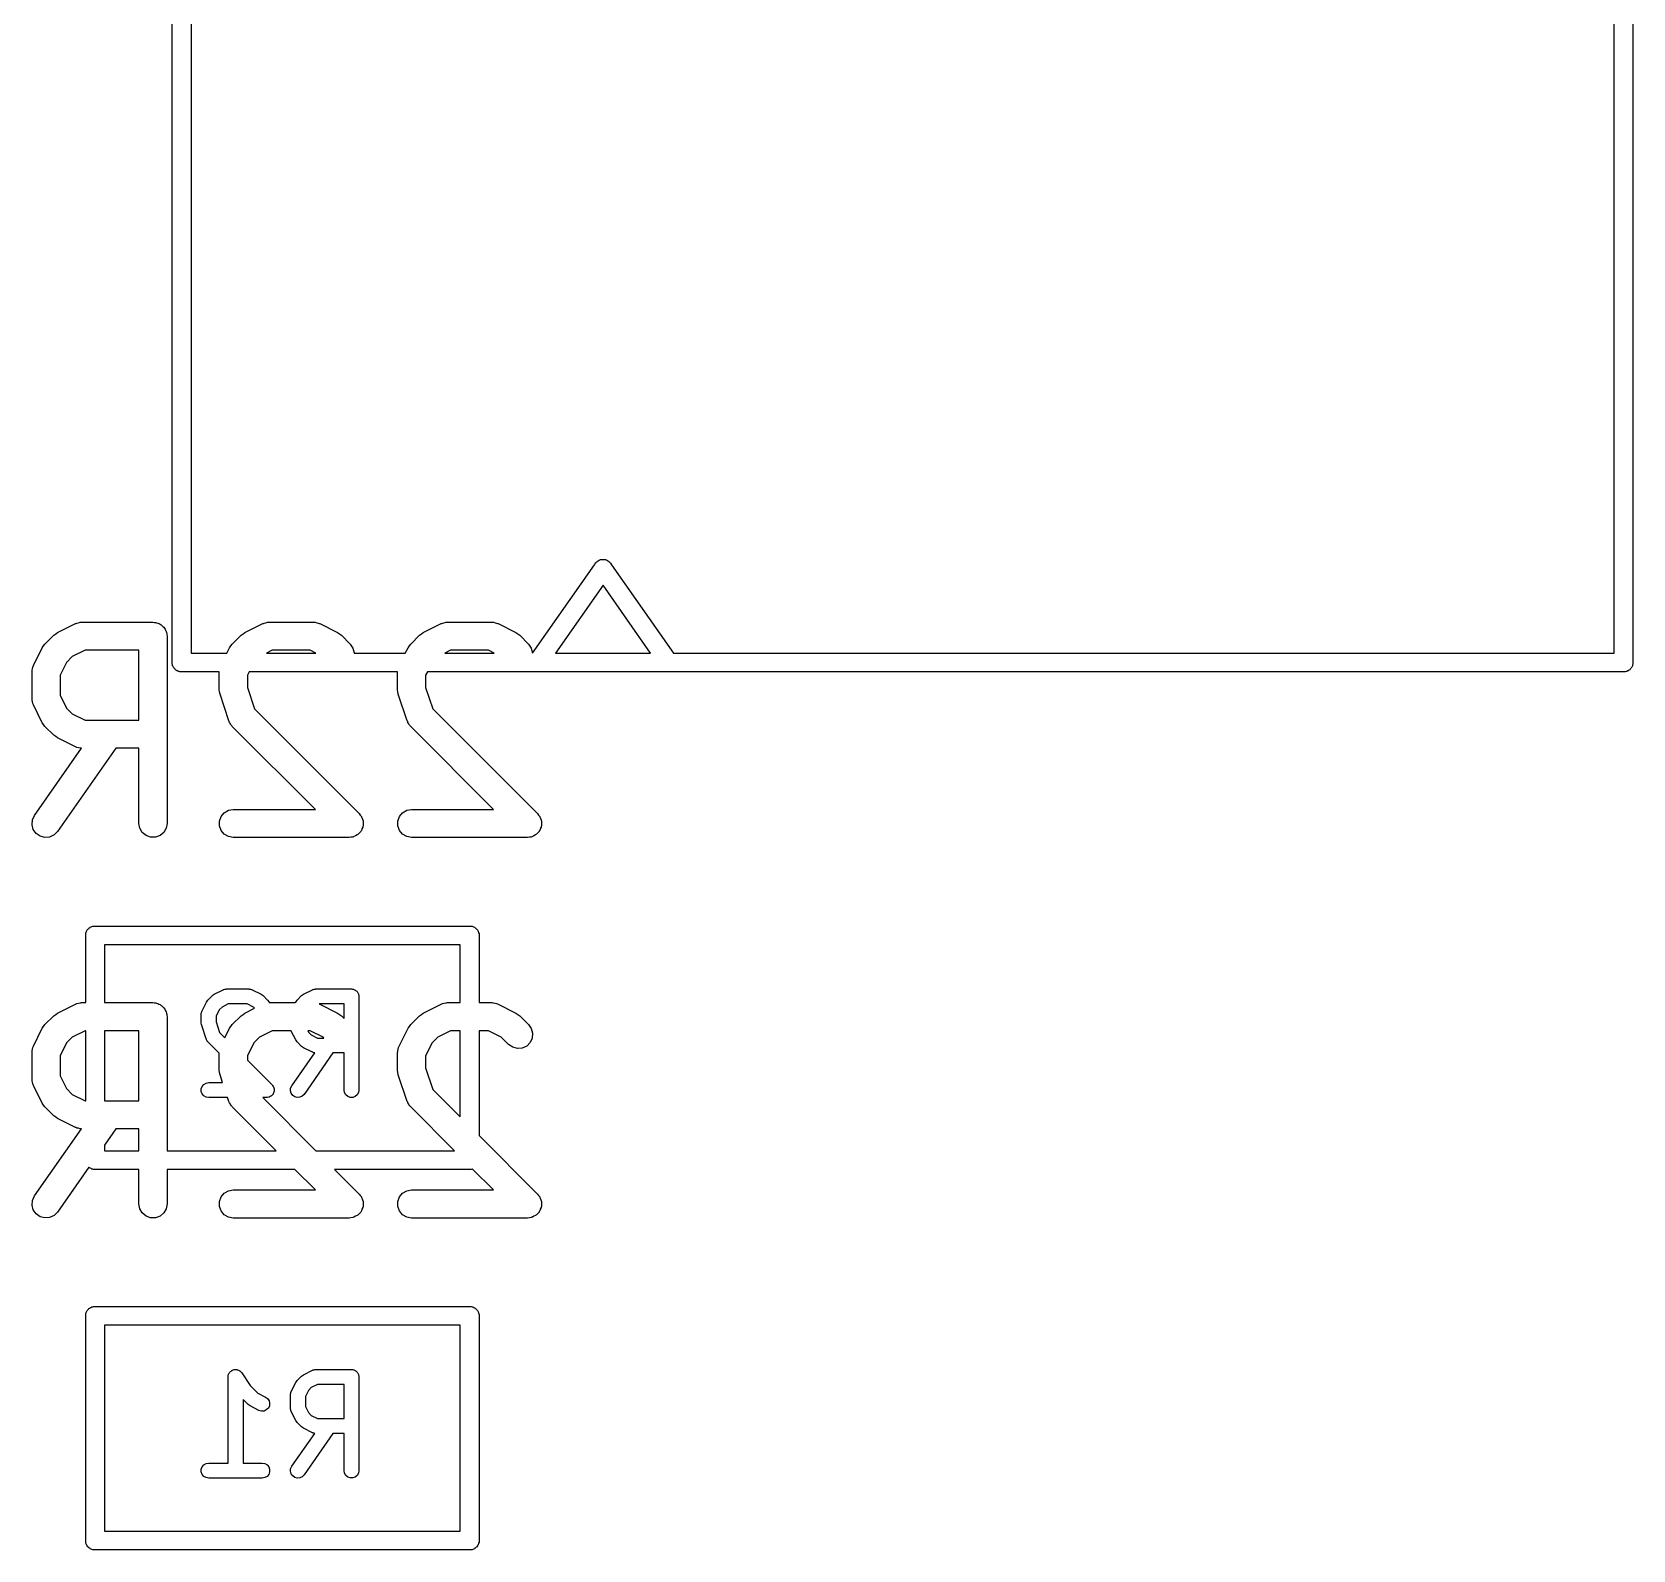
# Model space of a CAD drawing. Extents: x 109.2 to 170.1, y -93 to -55.4.
# Drawn here: x 151.56 to 160.11, y -71.59 to -63.48 of the extents above; entities that cross this region are included whole.
import ezdxf

# ---------------------------------------------------------------- set-up
doc = ezdxf.new("R2010")
doc.units = 0
doc.header["$MEASUREMENT"] = 0
doc.layers.add('BLACK', color=7, linetype='CONTINUOUS')

msp = doc.modelspace()

# ---------------------------------------------------------------- linework, layer by layer
at = {"layer": 'BLACK', "linetype": 'CONTINUOUS'}
for p, q in [((152.31, -66.8412), (152.31, -57.6588)), ((152.41, -57.7), (152.41, -66.8)), ((160.01, -66.8), (160.01, -57.7)), ((160.11, -57.6412), (160.11, -66.8588)), ((154.234, -66.7998), (154.564, -66.3285)), ((154.564, -66.3285), (154.566, -66.3251)), ((154.564, -66.3285), (154.564, -66.3285)), ((154.566, -66.3251), (154.572, -66.3177)), ((154.572, -66.3177), (154.574, -66.3141)), ((154.572, -66.3177), (154.572, -66.3177)), ((154.574, -66.3141), (154.578, -66.3116)), ((154.578, -66.3116), (154.581, -66.3084)), ((154.581, -66.3084), (154.585, -66.3065)), ((154.585, -66.3065), (154.589, -66.304)), ((154.589, -66.304), (154.593, -66.3028)), ((154.593, -66.3028), (154.597, -66.301)), ((154.597, -66.301), (154.601, -66.3006)), ((154.601, -66.3006), (154.606, -66.2994)), ((154.606, -66.2994), (154.61, -66.2998)), ((154.61, -66.2998), (154.614, -66.2994)), ((154.614, -66.2994), (154.619, -66.3006)), ((154.619, -66.3006), (154.623, -66.301)), ((154.623, -66.301), (154.627, -66.3028)), ((154.627, -66.3028), (154.631, -66.304)), ((154.631, -66.304), (154.635, -66.3065)), ((154.635, -66.3065), (154.639, -66.3084)), ((154.639, -66.3084), (154.642, -66.3115)), ((154.642, -66.3115), (154.646, -66.3141)), ((154.646, -66.3141), (154.648, -66.3177)), ((154.648, -66.3177), (154.648, -66.3177)), ((154.648, -66.3177), (154.65, -66.3205)), ((154.65, -66.3205), (154.656, -66.3285)), ((154.656, -66.3285), (154.656, -66.3285)), ((154.656, -66.3285), (154.986, -66.8)), ((154.61, -66.4372), (154.356, -66.8)), ((154.864, -66.8), (154.61, -66.4372)), ((151.697, -66.6903), (151.793, -66.6426)), ((151.793, -66.6426), (151.797, -66.6414)), ((151.797, -66.6414), (151.801, -66.6393)), ((151.801, -66.6393), (151.809, -66.6377)), ((151.809, -66.6377), (151.818, -66.6352)), ((151.818, -66.6352), (151.822, -66.6355)), ((151.822, -66.6355), (151.826, -66.6347)), ((151.826, -66.6347), (152.207, -66.6347)), ((152.207, -66.6347), (152.214, -66.6359)), ((152.214, -66.6359), (152.22, -66.6359)), ((152.22, -66.6359), (152.226, -66.6381)), ((152.226, -66.6381), (152.233, -66.6393)), ((152.233, -66.6393), (152.238, -66.6425)), ((152.238, -66.6425), (152.245, -66.6448)), ((152.245, -66.6448), (152.25, -66.649)), ((152.25, -66.649), (152.255, -66.6523)), ((152.255, -66.6523), (152.26, -66.6573)), ((152.26, -66.6573), (152.265, -66.6615)), ((152.265, -66.6615), (152.268, -66.6672)), ((152.268, -66.6672), (152.272, -66.6722)), ((152.272, -66.6722), (152.274, -66.6784)), ((152.274, -66.6784), (152.278, -66.6841)), ((152.697, -66.6903), (152.793, -66.6426)), ((152.793, -66.6426), (152.797, -66.6414)), ((152.797, -66.6414), (152.801, -66.6393)), ((152.801, -66.6393), (152.809, -66.6377)), ((152.809, -66.6377), (152.818, -66.6352)), ((152.818, -66.6352), (152.822, -66.6355)), ((152.822, -66.6355), (152.826, -66.6347)), ((152.826, -66.6347), (153.064, -66.6347)), ((153.064, -66.6347), (153.069, -66.6355)), ((153.069, -66.6355), (153.073, -66.6352)), ((153.073, -66.6352), (153.081, -66.6377)), ((153.081, -66.6377), (153.09, -66.6393)), ((153.09, -66.6393), (153.094, -66.6414)), ((153.094, -66.6414), (153.098, -66.6426)), ((153.098, -66.6426), (153.193, -66.6903)), ((153.65, -66.6903), (153.745, -66.6426)), ((153.745, -66.6426), (153.749, -66.6414)), ((153.749, -66.6414), (153.753, -66.6393)), ((153.753, -66.6393), (153.762, -66.6377)), ((153.762, -66.6377), (153.77, -66.6352)), ((153.77, -66.6352), (153.774, -66.6355)), ((153.774, -66.6355), (153.779, -66.6347)), ((153.779, -66.6347), (154.017, -66.6347)), ((154.017, -66.6347), (154.021, -66.6355)), ((154.021, -66.6355), (154.025, -66.6352)), ((154.025, -66.6352), (154.034, -66.6377)), ((154.034, -66.6377), (154.042, -66.6393)), ((154.042, -66.6393), (154.046, -66.6414)), ((154.046, -66.6414), (154.05, -66.6426)), ((154.05, -66.6426), (154.145, -66.6903)), ((151.616, -66.7714), (151.623, -66.7618)), ((151.623, -66.7618), (151.63, -66.7519)), ((151.63, -66.7519), (151.678, -66.7043)), ((151.678, -66.7043), (151.688, -66.6974)), ((151.688, -66.6974), (151.697, -66.6903)), ((152.278, -66.6841), (152.279, -66.6905)), ((152.279, -66.6905), (152.281, -66.6967)), ((152.281, -66.6967), (152.281, -66.7033)), ((152.281, -66.7033), (152.282, -66.7097)), ((152.282, -66.7097), (152.282, -67.7097)), ((152.616, -66.7714), (152.623, -66.7618)), ((152.623, -66.7618), (152.63, -66.7519)), ((152.63, -66.7519), (152.678, -66.7043)), ((152.678, -66.7043), (152.688, -66.6974)), ((152.688, -66.6974), (152.697, -66.6903)), ((153.193, -66.6903), (153.203, -66.6974)), ((153.203, -66.6974), (153.213, -66.7043)), ((153.213, -66.7043), (153.26, -66.7519)), ((153.26, -66.7519), (153.275, -66.7733)), ((153.569, -66.7714), (153.576, -66.7618)), ((153.576, -66.7618), (153.583, -66.7519)), ((153.583, -66.7519), (153.63, -66.7043)), ((153.63, -66.7043), (153.64, -66.6974)), ((153.64, -66.6974), (153.65, -66.6903)), ((154.145, -66.6903), (154.155, -66.6974)), ((154.155, -66.6974), (154.165, -66.7043)), ((154.165, -66.7043), (154.213, -66.7519)), ((154.213, -66.7519), (154.227, -66.7733)), ((151.569, -66.8667), (151.616, -66.7714)), ((151.745, -66.8494), (151.711, -66.9179)), ((151.775, -66.819), (151.745, -66.8494)), ((151.844, -66.7847), (151.775, -66.819)), ((152.132, -66.7847), (151.844, -66.7847)), ((152.132, -67.1585), (152.132, -66.7847)), ((152.31, -66.8588), (152.31, -66.8412)), ((152.41, -66.8), (152.602, -66.8)), ((152.602, -66.8), (152.616, -66.7714)), ((152.844, -66.7847), (152.813, -66.8)), ((152.813, -66.8), (153.077, -66.8)), ((153.047, -66.7847), (152.844, -66.7847)), ((153.077, -66.8), (153.047, -66.7847)), ((153.275, -66.7733), (153.282, -66.7984)), ((153.282, -66.7984), (153.282, -66.8)), ((153.282, -66.8), (153.554, -66.8)), ((153.554, -66.8), (153.569, -66.7714)), ((153.796, -66.7847), (153.766, -66.8)), ((153.766, -66.8), (154.029, -66.8)), ((153.999, -66.7847), (153.796, -66.7847)), ((154.029, -66.8), (153.999, -66.7847)), ((154.227, -66.7733), (154.234, -66.7984)), ((154.234, -66.7984), (154.234, -66.7998)), ((154.356, -66.8), (154.864, -66.8)), ((154.986, -66.8), (160.01, -66.8)), ((151.561, -66.8916), (151.564, -66.8832)), ((151.561, -66.8959), (151.561, -66.8916)), ((151.561, -66.9002), (151.561, -66.8959)), ((151.561, -67.0431), (151.561, -66.9002)), ((151.564, -66.8832), (151.565, -66.8746)), ((151.565, -66.8746), (151.567, -66.8708)), ((151.567, -66.8708), (151.569, -66.8667)), ((151.711, -66.9179), (151.711, -67.0254)), ((152.312, -66.863), (152.31, -66.8588)), ((152.312, -66.8674), (152.312, -66.863)), ((152.315, -66.8712), (152.312, -66.8674)), ((152.316, -66.8754), (152.315, -66.8712)), ((152.319, -66.8788), (152.316, -66.8754)), ((152.321, -66.8826), (152.319, -66.8788)), ((152.325, -66.8855), (152.321, -66.8826)), ((152.327, -66.8889), (152.325, -66.8855)), ((152.331, -66.8911), (152.327, -66.8889)), ((152.335, -66.894), (152.331, -66.8911)), ((152.339, -66.8955), (152.335, -66.894)), ((152.343, -66.8977), (152.339, -66.8955)), ((152.347, -66.8985), (152.343, -66.8977)), ((152.351, -66.9), (152.347, -66.8985)), ((152.561, -66.9), (152.351, -66.9)), ((152.561, -66.9002), (152.561, -66.9)), ((152.561, -66.9954), (152.561, -66.9002)), ((152.72, -66.9), (152.711, -66.9179)), ((152.711, -66.9179), (152.711, -66.9833)), ((153.513, -66.9), (152.72, -66.9)), ((153.513, -66.9002), (153.513, -66.9)), ((153.513, -66.9954), (153.513, -66.9002)), ((153.672, -66.9), (153.663, -66.9179)), ((153.663, -66.9179), (153.663, -66.9833)), ((154.253, -66.9), (153.672, -66.9)), ((154.256, -66.9006), (154.253, -66.9)), ((154.262, -66.9), (154.256, -66.9006)), ((154.958, -66.9), (154.262, -66.9)), ((154.964, -66.9006), (154.958, -66.9)), ((154.967, -66.9), (154.964, -66.9006)), ((160.069, -66.9), (154.967, -66.9)), ((160.073, -66.8985), (160.069, -66.9)), ((160.077, -66.8977), (160.073, -66.8985)), ((160.081, -66.8955), (160.077, -66.8977)), ((160.085, -66.894), (160.081, -66.8955)), ((160.089, -66.8911), (160.085, -66.894)), ((160.093, -66.8889), (160.089, -66.8911)), ((160.095, -66.8855), (160.093, -66.8889)), ((160.099, -66.8826), (160.095, -66.8855)), ((160.101, -66.8788), (160.099, -66.8826)), ((160.104, -66.8754), (160.101, -66.8788)), ((160.105, -66.8712), (160.104, -66.8754)), ((160.108, -66.8674), (160.105, -66.8712)), ((160.11, -66.8588), (160.108, -66.863)), ((160.108, -66.863), (160.108, -66.8674)), ((152.563, -67.0073), (152.561, -66.9954)), ((152.565, -67.0192), (152.563, -67.0073)), ((152.612, -67.162), (152.565, -67.0192)), ((152.711, -66.9833), (152.749, -67.0978)), ((153.515, -67.0073), (153.513, -66.9954)), ((153.517, -67.0192), (153.515, -67.0073)), ((153.565, -67.162), (153.517, -67.0192)), ((153.663, -66.9833), (153.701, -67.0978)), ((151.561, -67.0473), (151.561, -67.0431)), ((151.561, -67.0516), (151.561, -67.0473)), ((151.564, -67.0601), (151.561, -67.0516)), ((151.565, -67.0687), (151.564, -67.0601)), ((151.567, -67.0725), (151.565, -67.0687)), ((151.569, -67.0766), (151.567, -67.0725)), ((151.616, -67.1718), (151.569, -67.0766)), ((151.711, -67.0254), (151.745, -67.0939)), ((151.745, -67.0939), (151.775, -67.1243)), ((152.749, -67.0978), (153.308, -67.6567)), ((153.701, -67.0978), (154.26, -67.6567)), ((151.623, -67.1815), (151.616, -67.1718)), ((151.63, -67.1913), (151.623, -67.1815)), ((151.678, -67.239), (151.63, -67.1913)), ((151.775, -67.1243), (151.844, -67.1585)), ((151.844, -67.1585), (152.132, -67.1585)), ((152.614, -67.1658), (152.612, -67.162)), ((152.615, -67.17), (152.614, -67.1658)), ((152.62, -67.1772), (152.615, -67.17)), ((152.625, -67.1849), (152.62, -67.1772)), ((152.628, -67.1878), (152.625, -67.1849)), ((152.63, -67.1913), (152.628, -67.1878)), ((153.074, -67.6347), (152.63, -67.1913)), ((153.567, -67.1658), (153.565, -67.162)), ((153.568, -67.17), (153.567, -67.1658)), ((153.573, -67.1772), (153.568, -67.17)), ((153.577, -67.1849), (153.573, -67.1772)), ((153.58, -67.1878), (153.577, -67.1849)), ((153.583, -67.1913), (153.58, -67.1878)), ((154.026, -67.6347), (153.583, -67.1913)), ((151.688, -67.2458), (151.678, -67.239)), ((151.697, -67.253), (151.688, -67.2458)), ((151.793, -67.3006), (151.697, -67.253)), ((151.574, -67.6667), (151.825, -67.3084)), ((152.008, -67.3085), (151.697, -67.7527)), ((151.797, -67.3019), (151.793, -67.3006)), ((151.801, -67.304), (151.797, -67.3019)), ((151.809, -67.3055), (151.801, -67.304)), ((151.818, -67.308), (151.809, -67.3055)), ((151.822, -67.3078), (151.818, -67.308)), ((151.825, -67.3084), (151.822, -67.3078)), ((152.132, -67.3085), (152.008, -67.3085)), ((152.132, -67.7097), (152.132, -67.3085)), ((151.561, -67.7163), (151.563, -67.6903)), ((151.563, -67.6903), (151.574, -67.6667)), ((152.562, -67.6967), (152.571, -67.6722)), ((152.562, -67.7228), (152.562, -67.6967)), ((152.571, -67.6722), (152.587, -67.6523)), ((152.587, -67.6523), (152.61, -67.6393)), ((152.61, -67.6393), (152.636, -67.6347)), ((152.636, -67.6347), (153.074, -67.6347)), ((153.308, -67.6567), (153.313, -67.6647)), ((153.313, -67.6647), (153.32, -67.6722)), ((153.32, -67.6722), (153.321, -67.6753)), ((153.321, -67.6753), (153.323, -67.678)), ((153.323, -67.678), (153.325, -67.6875)), ((153.325, -67.6875), (153.329, -67.6967)), ((153.329, -67.6967), (153.329, -67.7)), ((153.329, -67.7), (153.329, -67.7032)), ((153.329, -67.7032), (153.329, -67.7129)), ((153.514, -67.6967), (153.523, -67.6722)), ((153.514, -67.7228), (153.514, -67.6967)), ((153.523, -67.6722), (153.54, -67.6523)), ((153.54, -67.6523), (153.562, -67.6393)), ((153.562, -67.6393), (153.588, -67.6347)), ((153.588, -67.6347), (154.026, -67.6347)), ((154.26, -67.6567), (154.266, -67.6647)), ((154.266, -67.6647), (154.272, -67.6722)), ((154.272, -67.6722), (154.273, -67.6753)), ((154.273, -67.6753), (154.275, -67.678)), ((154.275, -67.678), (154.278, -67.6875)), ((154.278, -67.6875), (154.281, -67.6967)), ((154.281, -67.6967), (154.281, -67.7)), ((154.281, -67.7), (154.282, -67.7032)), ((154.282, -67.7032), (154.281, -67.7129)), ((151.568, -67.7414), (151.561, -67.7163)), ((151.583, -67.7628), (151.568, -67.7414)), ((151.604, -67.7777), (151.583, -67.7628)), ((151.629, -67.7844), (151.604, -67.7777)), ((151.655, -67.7822), (151.629, -67.7844)), ((151.679, -67.7712), (151.655, -67.7822)), ((151.697, -67.7527), (151.679, -67.7712)), ((152.137, -67.7354), (152.132, -67.7097)), ((152.15, -67.7579), (152.137, -67.7354)), ((152.17, -67.7747), (152.15, -67.7579)), ((152.194, -67.7836), (152.17, -67.7747)), ((152.22, -67.7836), (152.194, -67.7836)), ((152.245, -67.7747), (152.22, -67.7836)), ((152.265, -67.7579), (152.245, -67.7747)), ((152.278, -67.7354), (152.265, -67.7579)), ((152.282, -67.7097), (152.278, -67.7354)), ((152.571, -67.7472), (152.562, -67.7228)), ((152.587, -67.7672), (152.571, -67.7472)), ((152.61, -67.7802), (152.587, -67.7672)), ((152.636, -67.7847), (152.61, -67.7802)), ((153.255, -67.7847), (152.636, -67.7847)), ((153.264, -67.783), (153.255, -67.7847)), ((153.274, -67.7822), (153.264, -67.783)), ((153.277, -67.7808), (153.274, -67.7822)), ((153.28, -67.7802), (153.277, -67.7808)), ((153.289, -67.7753), (153.28, -67.7802)), ((153.298, -67.7712), (153.289, -67.7753)), ((153.3, -67.7688), (153.298, -67.7712)), ((153.303, -67.7672), (153.3, -67.7688)), ((153.309, -67.7597), (153.303, -67.7672)), ((153.316, -67.7527), (153.309, -67.7597)), ((153.318, -67.7498), (153.316, -67.7527)), ((153.32, -67.7472), (153.318, -67.7498)), ((153.323, -67.738), (153.32, -67.7472)), ((153.327, -67.7291), (153.323, -67.738)), ((153.329, -67.7228), (153.327, -67.7259)), ((153.327, -67.7259), (153.327, -67.7291)), ((153.329, -67.7129), (153.329, -67.7228)), ((153.523, -67.7472), (153.514, -67.7228)), ((153.54, -67.7672), (153.523, -67.7472)), ((153.562, -67.7802), (153.54, -67.7672)), ((153.588, -67.7847), (153.562, -67.7802)), ((154.207, -67.7847), (153.588, -67.7847)), ((154.217, -67.783), (154.207, -67.7847)), ((154.227, -67.7822), (154.217, -67.783)), ((154.23, -67.7808), (154.227, -67.7822)), ((154.233, -67.7802), (154.23, -67.7808)), ((154.241, -67.7753), (154.233, -67.7802)), ((154.25, -67.7712), (154.241, -67.7753)), ((154.252, -67.7688), (154.25, -67.7712)), ((154.255, -67.7672), (154.252, -67.7688)), ((154.262, -67.7597), (154.255, -67.7672)), ((154.269, -67.7527), (154.262, -67.7597)), ((154.27, -67.7498), (154.269, -67.7527)), ((154.272, -67.7472), (154.27, -67.7498)), ((154.275, -67.738), (154.272, -67.7472)), ((154.28, -67.7291), (154.275, -67.738)), ((154.281, -67.7228), (154.28, -67.7259)), ((154.28, -67.7259), (154.28, -67.7291)), ((154.281, -67.7129), (154.281, -67.7228)), ((151.848, -68.2985), (151.849, -68.2944)), ((151.848, -68.6667), (151.848, -68.2985)), ((151.849, -68.2944), (151.85, -68.29)), ((151.85, -68.29), (151.852, -68.2861)), ((151.852, -68.2861), (151.854, -68.282)), ((151.854, -68.282), (151.856, -68.2786)), ((151.856, -68.2786), (151.859, -68.2747)), ((151.859, -68.2747), (151.862, -68.2719)), ((151.862, -68.2719), (151.865, -68.2685)), ((151.865, -68.2685), (151.869, -68.2662)), ((151.869, -68.2662), (151.872, -68.2634)), ((151.872, -68.2634), (151.876, -68.2619)), ((151.876, -68.2619), (151.88, -68.2596)), ((151.88, -68.2596), (151.885, -68.2589)), ((151.885, -68.2589), (151.889, -68.2574)), ((151.889, -68.2574), (153.906, -68.2574)), ((153.906, -68.2574), (153.911, -68.2589)), ((153.911, -68.2589), (153.915, -68.2596)), ((153.915, -68.2596), (153.919, -68.2619)), ((153.919, -68.2619), (153.923, -68.2634)), ((153.923, -68.2634), (153.926, -68.2662)), ((153.926, -68.2662), (153.93, -68.2685)), ((153.93, -68.2685), (153.933, -68.2719)), ((153.933, -68.2719), (153.936, -68.2747)), ((153.936, -68.2747), (153.939, -68.2786)), ((153.939, -68.2786), (153.942, -68.282)), ((153.942, -68.282), (153.943, -68.2861)), ((153.943, -68.2861), (153.945, -68.29)), ((153.945, -68.29), (153.946, -68.2944)), ((153.946, -68.2944), (153.948, -68.2985)), ((153.948, -68.2985), (153.948, -68.6667)), ((151.948, -68.3574), (151.948, -68.6667)), ((153.848, -68.3574), (151.948, -68.3574)), ((153.848, -68.6667), (153.848, -68.3574)), ((152.5, -68.6529), (152.524, -68.6291)), ((152.524, -68.6291), (152.529, -68.6254)), ((152.529, -68.6254), (152.534, -68.6216)), ((152.534, -68.6216), (152.582, -68.5978)), ((152.582, -68.5978), (152.584, -68.5971)), ((152.584, -68.5971), (152.586, -68.596)), ((152.586, -68.596), (152.591, -68.5951)), ((152.591, -68.5951), (152.595, -68.5938)), ((152.595, -68.5938), (152.598, -68.5939)), ((152.598, -68.5939), (152.6, -68.5935)), ((152.6, -68.5935), (152.719, -68.5935)), ((152.719, -68.5935), (152.721, -68.5939)), ((152.721, -68.5939), (152.724, -68.5938)), ((152.724, -68.5938), (152.728, -68.5951)), ((152.728, -68.5951), (152.733, -68.596)), ((152.733, -68.596), (152.735, -68.5971)), ((152.735, -68.5971), (152.737, -68.5978)), ((152.737, -68.5978), (152.785, -68.6216)), ((152.785, -68.6216), (152.79, -68.6254)), ((152.79, -68.6254), (152.795, -68.6291)), ((152.795, -68.6291), (152.819, -68.6529)), ((152.976, -68.6529), (153, -68.6291)), ((153, -68.6291), (153.005, -68.6254)), ((153.005, -68.6254), (153.011, -68.6216)), ((153.011, -68.6216), (153.058, -68.5978)), ((153.058, -68.5978), (153.06, -68.5971)), ((153.06, -68.5971), (153.062, -68.596)), ((153.062, -68.596), (153.067, -68.5951)), ((153.067, -68.5951), (153.072, -68.5938)), ((153.072, -68.5938), (153.074, -68.5939)), ((153.074, -68.5939), (153.076, -68.5935)), ((153.076, -68.5935), (153.267, -68.5935)), ((153.267, -68.5935), (153.27, -68.5941)), ((153.27, -68.5941), (153.274, -68.5941)), ((153.274, -68.5941), (153.277, -68.5953)), ((153.277, -68.5953), (153.28, -68.596)), ((153.28, -68.596), (153.283, -68.5977)), ((153.283, -68.5977), (153.287, -68.5989)), ((153.287, -68.5989), (153.289, -68.6011)), ((153.289, -68.6011), (153.292, -68.6029)), ((153.292, -68.6029), (153.295, -68.6056)), ((153.295, -68.6056), (153.297, -68.6078)), ((153.297, -68.6078), (153.299, -68.6109)), ((153.299, -68.6109), (153.301, -68.6135)), ((153.301, -68.6135), (153.302, -68.6168)), ((153.302, -68.6168), (153.304, -68.6199)), ((153.304, -68.6199), (153.305, -68.6233)), ((153.305, -68.6233), (153.306, -68.6266)), ((153.306, -68.6266), (153.306, -68.6301)), ((153.306, -68.6301), (153.307, -68.6335)), ((153.307, -68.6335), (153.307, -69.1335)), ((151.678, -68.7363), (151.688, -68.7294)), ((151.688, -68.7294), (151.697, -68.7223)), ((151.697, -68.7223), (151.793, -68.6746)), ((151.793, -68.6746), (151.797, -68.6734)), ((151.797, -68.6734), (151.801, -68.6713)), ((151.801, -68.6713), (151.809, -68.6697)), ((151.809, -68.6697), (151.818, -68.6672)), ((151.818, -68.6672), (151.822, -68.6675)), ((151.822, -68.6675), (151.826, -68.6667)), ((151.826, -68.6667), (151.848, -68.6667)), ((151.948, -68.6667), (152.207, -68.6667)), ((152.207, -68.6667), (152.214, -68.6679)), ((152.214, -68.6679), (152.22, -68.6679)), ((152.22, -68.6679), (152.226, -68.6701)), ((152.226, -68.6701), (152.233, -68.6713)), ((152.233, -68.6713), (152.238, -68.6745)), ((152.238, -68.6745), (152.245, -68.6768)), ((152.245, -68.6768), (152.25, -68.681)), ((152.25, -68.681), (152.255, -68.6843)), ((152.255, -68.6843), (152.26, -68.6893)), ((152.26, -68.6893), (152.265, -68.6935)), ((152.265, -68.6935), (152.268, -68.6992)), ((152.268, -68.6992), (152.272, -68.7042)), ((152.272, -68.7042), (152.274, -68.7104)), ((152.274, -68.7104), (152.278, -68.7161)), ((152.278, -68.7161), (152.279, -68.7225)), ((152.279, -68.7225), (152.281, -68.7287)), ((152.281, -68.7287), (152.281, -68.7353)), ((152.465, -68.7242), (152.466, -68.7197)), ((152.465, -68.7265), (152.465, -68.7242)), ((152.465, -68.7288), (152.465, -68.7265)), ((152.465, -68.7764), (152.465, -68.7288)), ((152.466, -68.7197), (152.467, -68.7151)), ((152.467, -68.7151), (152.468, -68.7131)), ((152.468, -68.7131), (152.469, -68.7109)), ((152.469, -68.7109), (152.493, -68.6633)), ((152.493, -68.6633), (152.497, -68.6581)), ((152.497, -68.6581), (152.5, -68.6529)), ((152.561, -68.7049), (152.545, -68.7382)), ((152.576, -68.6902), (152.561, -68.7049)), ((152.609, -68.6735), (152.576, -68.6902)), ((152.71, -68.6735), (152.609, -68.6735)), ((152.678, -68.7363), (152.688, -68.7294)), ((152.688, -68.7294), (152.697, -68.7223)), ((152.697, -68.7223), (152.749, -68.6964)), ((152.743, -68.6902), (152.71, -68.6735)), ((152.749, -68.6964), (152.743, -68.6902)), ((152.819, -68.6529), (152.827, -68.6643)), ((152.827, -68.6643), (152.827, -68.6667)), ((152.827, -68.6667), (152.967, -68.6667)), ((152.967, -68.6667), (152.969, -68.6633)), ((152.969, -68.6633), (152.973, -68.6581)), ((152.973, -68.6581), (152.976, -68.6529)), ((153.094, -68.6735), (153.098, -68.6746)), ((153.227, -68.6735), (153.094, -68.6735)), ((153.098, -68.6746), (153.193, -68.7223)), ((153.193, -68.7223), (153.203, -68.7294)), ((153.203, -68.7294), (153.213, -68.7363)), ((153.227, -68.7504), (153.227, -68.6735)), ((153.63, -68.7363), (153.64, -68.7294)), ((153.64, -68.7294), (153.65, -68.7223)), ((153.65, -68.7223), (153.745, -68.6746)), ((153.745, -68.6746), (153.749, -68.6734)), ((153.749, -68.6734), (153.753, -68.6713)), ((153.753, -68.6713), (153.762, -68.6697)), ((153.762, -68.6697), (153.77, -68.6672)), ((153.77, -68.6672), (153.774, -68.6675)), ((153.774, -68.6675), (153.779, -68.6667)), ((153.779, -68.6667), (153.848, -68.6667)), ((153.948, -68.6667), (154.017, -68.6667)), ((154.017, -68.6667), (154.021, -68.6675)), ((154.021, -68.6675), (154.025, -68.6672)), ((154.025, -68.6672), (154.034, -68.6697)), ((154.034, -68.6697), (154.042, -68.6713)), ((154.042, -68.6713), (154.046, -68.6734)), ((154.046, -68.6734), (154.05, -68.6746)), ((154.05, -68.6746), (154.145, -68.7223)), ((154.145, -68.7223), (154.155, -68.7294)), ((154.155, -68.7294), (154.165, -68.7363)), ((151.569, -68.8987), (151.616, -68.8034)), ((151.616, -68.8034), (151.623, -68.7938)), ((151.623, -68.7938), (151.63, -68.7839)), ((151.63, -68.7839), (151.678, -68.7363)), ((151.844, -68.8167), (151.775, -68.851)), ((151.848, -68.8167), (151.844, -68.8167)), ((151.848, -69.1905), (151.848, -68.8167)), ((151.948, -68.8167), (151.948, -69.1905)), ((152.132, -68.8167), (151.948, -68.8167)), ((152.132, -69.1905), (152.132, -68.8167)), ((152.281, -68.7353), (152.282, -68.7417)), ((152.282, -68.7417), (152.282, -69.4574)), ((152.466, -68.7827), (152.465, -68.7764)), ((152.467, -68.789), (152.466, -68.7827)), ((152.491, -68.8605), (152.467, -68.789)), ((152.545, -68.7382), (152.545, -68.7699)), ((152.545, -68.7699), (152.563, -68.8262)), ((152.591, -68.8538), (152.616, -68.8034)), ((152.616, -68.8034), (152.623, -68.7938)), ((152.623, -68.7938), (152.63, -68.7839)), ((152.63, -68.7839), (152.678, -68.7363)), ((152.844, -68.8167), (152.775, -68.851)), ((152.945, -68.8167), (152.844, -68.8167)), ((152.945, -68.8181), (152.945, -68.8167)), ((152.969, -68.8657), (152.945, -68.8181)), ((153.034, -68.8167), (153.038, -68.8241)), ((153.047, -68.8167), (153.034, -68.8167)), ((153.115, -68.851), (153.047, -68.8167)), ((153.213, -68.7363), (153.227, -68.7504)), ((153.521, -68.8987), (153.569, -68.8034)), ((153.569, -68.8034), (153.576, -68.7938)), ((153.576, -68.7938), (153.583, -68.7839)), ((153.583, -68.7839), (153.63, -68.7363)), ((153.796, -68.8167), (153.728, -68.851)), ((153.848, -68.8167), (153.796, -68.8167)), ((153.848, -69.2761), (153.848, -68.8167)), ((153.999, -68.8167), (153.948, -68.8167)), ((153.948, -68.8167), (153.948, -69.3761)), ((154.067, -68.851), (153.999, -68.8167)), ((154.165, -68.7363), (154.213, -68.7839)), ((154.213, -68.7839), (154.227, -68.8053)), ((154.227, -68.8053), (154.234, -68.8304)), ((151.565, -68.9066), (151.567, -68.9028)), ((151.567, -68.9028), (151.569, -68.8987)), ((151.745, -68.8814), (151.711, -68.9499)), ((151.775, -68.851), (151.745, -68.8814)), ((152.492, -68.8625), (152.491, -68.8605)), ((152.492, -68.8647), (152.492, -68.8625)), ((152.495, -68.8686), (152.492, -68.8647)), ((152.497, -68.8727), (152.495, -68.8686)), ((152.499, -68.8742), (152.497, -68.8727)), ((152.5, -68.8761), (152.499, -68.8742)), ((152.561, -68.9365), (152.5, -68.8761)), ((152.563, -68.8262), (152.591, -68.8538)), ((152.745, -68.8814), (152.711, -68.9499)), ((152.775, -68.851), (152.745, -68.8814)), ((152.973, -68.8709), (152.969, -68.8657)), ((152.976, -68.8761), (152.973, -68.8709)), ((153, -68.8999), (152.976, -68.8761)), ((153.005, -68.9036), (153, -68.8999)), ((153.011, -68.9074), (153.005, -68.9036)), ((153.038, -68.8241), (153.052, -68.8388)), ((153.052, -68.8388), (153.086, -68.8554)), ((153.086, -68.8554), (153.12, -68.8554)), ((153.12, -68.8554), (153.115, -68.851)), ((153.518, -68.9066), (153.52, -68.9028)), ((153.52, -68.9028), (153.521, -68.8987)), ((153.697, -68.8814), (153.663, -68.9499)), ((153.728, -68.851), (153.697, -68.8814)), ((154.106, -68.89), (154.067, -68.851)), ((154.128, -68.9049), (154.106, -68.89)), ((154.153, -68.9117), (154.128, -68.9049)), ((154.203, -68.8984), (154.179, -68.9094)), ((154.221, -68.88), (154.203, -68.8984)), ((154.232, -68.8564), (154.221, -68.88)), ((154.234, -68.8304), (154.232, -68.8564)), ((151.561, -68.9236), (151.564, -68.9152)), ((151.561, -68.9279), (151.561, -68.9236)), ((151.561, -68.9322), (151.561, -68.9279)), ((151.561, -69.0751), (151.561, -68.9322)), ((151.564, -68.9152), (151.565, -68.9066)), ((151.711, -68.9499), (151.711, -69.0574)), ((152.561, -69.0274), (152.561, -68.9365)), ((152.711, -68.9499), (152.711, -68.9734)), ((152.711, -68.9734), (152.843, -69.1053)), ((152.948, -69.1106), (153.071, -68.935)), ((153.058, -68.9312), (153.011, -68.9074)), ((153.168, -68.9354), (153.014, -69.1565)), ((153.06, -68.9319), (153.058, -68.9312)), ((153.062, -68.933), (153.06, -68.9319)), ((153.067, -68.9338), (153.062, -68.933)), ((153.071, -68.935), (153.067, -68.9338)), ((153.227, -68.9354), (153.168, -68.9354)), ((153.227, -69.1335), (153.227, -68.9354)), ((153.513, -68.9322), (153.514, -68.9279)), ((153.513, -69.0274), (153.513, -68.9322)), ((153.514, -68.9236), (153.516, -68.9152)), ((153.514, -68.9279), (153.514, -68.9236)), ((153.516, -68.9152), (153.518, -68.9066)), ((153.663, -68.9499), (153.663, -69.0153)), ((154.179, -68.9094), (154.153, -68.9117)), ((151.561, -69.0793), (151.561, -69.0751)), ((151.711, -69.0574), (151.745, -69.1259)), ((152.563, -69.0393), (152.561, -69.0274)), ((152.565, -69.0512), (152.563, -69.0393)), ((152.579, -69.0935), (152.565, -69.0512)), ((153.515, -69.0393), (153.513, -69.0274)), ((153.517, -69.0512), (153.515, -69.0393)), ((153.565, -69.194), (153.517, -69.0512)), ((153.663, -69.0153), (153.701, -69.1298)), ((151.561, -69.0836), (151.561, -69.0793)), ((151.564, -69.0921), (151.561, -69.0836)), ((151.565, -69.1007), (151.564, -69.0921)), ((151.567, -69.1045), (151.565, -69.1007)), ((151.569, -69.1086), (151.567, -69.1045)), ((151.616, -69.2038), (151.569, -69.1086)), ((151.745, -69.1259), (151.775, -69.1563)), ((151.775, -69.1563), (151.844, -69.1905)), ((152.465, -69.1266), (152.47, -69.1135)), ((152.465, -69.1405), (152.465, -69.1266)), ((152.47, -69.1535), (152.465, -69.1405)), ((152.47, -69.1135), (152.479, -69.1029)), ((152.479, -69.1642), (152.47, -69.1535)), ((152.479, -69.1029), (152.491, -69.096)), ((152.491, -69.096), (152.505, -69.0935)), ((152.505, -69.0935), (152.579, -69.0935)), ((152.843, -69.1602), (152.84, -69.1642)), ((152.843, -69.1053), (152.846, -69.1095)), ((152.847, -69.1565), (152.843, -69.1602)), ((152.846, -69.1095), (152.849, -69.1135)), ((152.848, -69.1549), (152.847, -69.1565)), ((152.849, -69.1535), (152.848, -69.1549)), ((152.849, -69.1135), (152.849, -69.1152)), ((152.849, -69.1152), (152.851, -69.1166)), ((152.851, -69.1486), (152.849, -69.1535)), ((152.851, -69.1166), (152.852, -69.1217)), ((152.853, -69.1439), (152.851, -69.1486)), ((152.852, -69.1217), (152.854, -69.1266)), ((152.854, -69.1405), (152.853, -69.1421)), ((152.853, -69.1421), (152.853, -69.1439)), ((152.854, -69.1266), (152.854, -69.1283)), ((152.854, -69.1283), (152.854, -69.1301)), ((152.854, -69.1301), (152.854, -69.1353)), ((152.854, -69.1353), (152.854, -69.1405)), ((152.941, -69.137), (152.942, -69.1232)), ((152.945, -69.1505), (152.941, -69.137)), ((152.942, -69.1232), (152.948, -69.1106)), ((152.953, -69.1618), (152.945, -69.1505)), ((153.014, -69.1565), (153.004, -69.1663)), ((153.229, -69.1472), (153.227, -69.1335)), ((153.236, -69.1593), (153.229, -69.1472)), ((153.247, -69.1682), (153.236, -69.1593)), ((153.297, -69.1593), (153.287, -69.1682)), ((153.304, -69.1472), (153.297, -69.1593)), ((153.307, -69.1335), (153.304, -69.1472)), ((153.701, -69.1298), (153.848, -69.2761)), ((151.623, -69.2135), (151.616, -69.2038)), ((151.63, -69.2233), (151.623, -69.2135)), ((151.678, -69.271), (151.63, -69.2233)), ((151.844, -69.1905), (151.848, -69.1905)), ((151.948, -69.1905), (152.132, -69.1905)), ((152.491, -69.1711), (152.479, -69.1642)), ((152.505, -69.1735), (152.491, -69.1711)), ((152.605, -69.1735), (152.505, -69.1735)), ((152.612, -69.194), (152.605, -69.1735)), ((152.614, -69.1978), (152.612, -69.194)), ((152.615, -69.202), (152.614, -69.1978)), ((152.62, -69.2092), (152.615, -69.202)), ((152.625, -69.2169), (152.62, -69.2092)), ((152.628, -69.2198), (152.625, -69.2169)), ((152.63, -69.2233), (152.628, -69.2198)), ((152.864, -69.4574), (152.63, -69.2233)), ((152.814, -69.1735), (152.793, -69.1735)), ((152.793, -69.1735), (153.076, -69.4574)), ((152.819, -69.1726), (152.814, -69.1735)), ((152.825, -69.1722), (152.819, -69.1726)), ((152.826, -69.1714), (152.825, -69.1722)), ((152.828, -69.1711), (152.826, -69.1714)), ((152.832, -69.1685), (152.828, -69.1711)), ((152.837, -69.1663), (152.832, -69.1685)), ((152.838, -69.1651), (152.837, -69.1663)), ((152.84, -69.1642), (152.838, -69.1651)), ((152.964, -69.1698), (152.953, -69.1618)), ((152.977, -69.1734), (152.964, -69.1698)), ((152.991, -69.1722), (152.977, -69.1734)), ((153.004, -69.1663), (152.991, -69.1722)), ((153.26, -69.1729), (153.247, -69.1682)), ((153.274, -69.1729), (153.26, -69.1729)), ((153.287, -69.1682), (153.274, -69.1729)), ((153.567, -69.1978), (153.565, -69.194)), ((153.568, -69.202), (153.567, -69.1978)), ((153.573, -69.2092), (153.568, -69.202)), ((153.577, -69.2169), (153.573, -69.2092)), ((153.58, -69.2198), (153.577, -69.2169)), ((153.583, -69.2233), (153.58, -69.2198)), ((153.817, -69.4574), (153.583, -69.2233)), ((151.688, -69.2778), (151.678, -69.271)), ((151.697, -69.285), (151.688, -69.2778)), ((151.793, -69.3326), (151.697, -69.285)), ((151.574, -69.6987), (151.825, -69.3404)), ((151.797, -69.3339), (151.793, -69.3326)), ((151.801, -69.336), (151.797, -69.3339)), ((151.809, -69.3375), (151.801, -69.336)), ((151.818, -69.34), (151.809, -69.3375)), ((151.822, -69.3398), (151.818, -69.34)), ((151.825, -69.3404), (151.822, -69.3398)), ((152.008, -69.3405), (151.948, -69.4269)), ((152.132, -69.3405), (152.008, -69.3405)), ((152.132, -69.4574), (152.132, -69.3405)), ((153.948, -69.3761), (154.26, -69.6887)), ((151.948, -69.4269), (151.948, -69.4574)), ((151.948, -69.4574), (152.132, -69.4574)), ((152.282, -69.4574), (152.864, -69.4574)), ((153.076, -69.4574), (153.817, -69.4574)), ((151.864, -69.5457), (151.697, -69.7847)), ((151.865, -69.5462), (151.864, -69.5457)), ((151.869, -69.5485), (151.865, -69.5462)), ((151.872, -69.5513), (151.869, -69.5485)), ((151.876, -69.5528), (151.872, -69.5513)), ((151.88, -69.5551), (151.876, -69.5528)), ((151.885, -69.5558), (151.88, -69.5551)), ((151.889, -69.5574), (151.885, -69.5558)), ((152.132, -69.5574), (151.889, -69.5574)), ((152.132, -69.7417), (152.132, -69.5574)), ((152.964, -69.5574), (152.282, -69.5574)), ((152.282, -69.5574), (152.282, -69.7417)), ((153.074, -69.6667), (152.964, -69.5574)), ((153.906, -69.5574), (153.176, -69.5574)), ((153.176, -69.5574), (153.308, -69.6887)), ((153.911, -69.5558), (153.906, -69.5574)), ((153.914, -69.5551), (153.911, -69.5558)), ((154.026, -69.6667), (153.914, -69.5551)), ((152.587, -69.6843), (152.61, -69.6713)), ((152.61, -69.6713), (152.636, -69.6667)), ((152.636, -69.6667), (153.074, -69.6667)), ((153.54, -69.6843), (153.562, -69.6713)), ((153.562, -69.6713), (153.588, -69.6667)), ((153.588, -69.6667), (154.026, -69.6667)), ((151.561, -69.7483), (151.563, -69.7223)), ((151.568, -69.7734), (151.561, -69.7483)), ((151.563, -69.7223), (151.574, -69.6987)), ((152.137, -69.7674), (152.132, -69.7417)), ((152.282, -69.7417), (152.278, -69.7674)), ((152.562, -69.7287), (152.571, -69.7042)), ((152.562, -69.7548), (152.562, -69.7287)), ((152.571, -69.7792), (152.562, -69.7548)), ((152.571, -69.7042), (152.587, -69.6843)), ((153.308, -69.6887), (153.313, -69.6967)), ((153.313, -69.6967), (153.32, -69.7042)), ((153.32, -69.7042), (153.321, -69.7073)), ((153.321, -69.7073), (153.323, -69.71)), ((153.323, -69.71), (153.325, -69.7195)), ((153.325, -69.7195), (153.329, -69.7287)), ((153.329, -69.7548), (153.327, -69.7579)), ((153.327, -69.7579), (153.327, -69.7611)), ((153.329, -69.7287), (153.329, -69.732)), ((153.329, -69.732), (153.329, -69.7352)), ((153.329, -69.7352), (153.329, -69.7449)), ((153.329, -69.7449), (153.329, -69.7548)), ((153.514, -69.7287), (153.523, -69.7042)), ((153.514, -69.7548), (153.514, -69.7287)), ((153.523, -69.7792), (153.514, -69.7548)), ((153.523, -69.7042), (153.54, -69.6843)), ((154.26, -69.6887), (154.266, -69.6967)), ((154.266, -69.6967), (154.272, -69.7042)), ((154.272, -69.7042), (154.273, -69.7073)), ((154.273, -69.7073), (154.275, -69.71)), ((154.275, -69.71), (154.278, -69.7195)), ((154.278, -69.7195), (154.281, -69.7287)), ((154.281, -69.7548), (154.28, -69.7579)), ((154.28, -69.7579), (154.28, -69.7611)), ((154.281, -69.7287), (154.281, -69.732)), ((154.281, -69.732), (154.282, -69.7352)), ((154.282, -69.7352), (154.281, -69.7449)), ((154.281, -69.7449), (154.281, -69.7548)), ((151.583, -69.7948), (151.568, -69.7734)), ((151.604, -69.8097), (151.583, -69.7948)), ((151.629, -69.8164), (151.604, -69.8097)), ((151.655, -69.8142), (151.629, -69.8164)), ((151.679, -69.8032), (151.655, -69.8142)), ((151.697, -69.7847), (151.679, -69.8032)), ((152.15, -69.7899), (152.137, -69.7674)), ((152.17, -69.8067), (152.15, -69.7899)), ((152.194, -69.8156), (152.17, -69.8067)), ((152.22, -69.8156), (152.194, -69.8156)), ((152.245, -69.8067), (152.22, -69.8156)), ((152.265, -69.7899), (152.245, -69.8067)), ((152.278, -69.7674), (152.265, -69.7899)), ((152.587, -69.7992), (152.571, -69.7792)), ((152.61, -69.8122), (152.587, -69.7992)), ((152.636, -69.8167), (152.61, -69.8122)), ((153.255, -69.8167), (152.636, -69.8167)), ((153.264, -69.815), (153.255, -69.8167)), ((153.274, -69.8142), (153.264, -69.815)), ((153.277, -69.8128), (153.274, -69.8142)), ((153.28, -69.8122), (153.277, -69.8128)), ((153.289, -69.8073), (153.28, -69.8122)), ((153.298, -69.8032), (153.289, -69.8073)), ((153.3, -69.8008), (153.298, -69.8032)), ((153.303, -69.7992), (153.3, -69.8008)), ((153.309, -69.7917), (153.303, -69.7992)), ((153.316, -69.7847), (153.309, -69.7917)), ((153.318, -69.7818), (153.316, -69.7847)), ((153.32, -69.7792), (153.318, -69.7818)), ((153.323, -69.77), (153.32, -69.7792)), ((153.327, -69.7611), (153.323, -69.77)), ((153.54, -69.7992), (153.523, -69.7792)), ((153.562, -69.8122), (153.54, -69.7992)), ((153.588, -69.8167), (153.562, -69.8122)), ((154.207, -69.8167), (153.588, -69.8167)), ((154.217, -69.815), (154.207, -69.8167)), ((154.227, -69.8142), (154.217, -69.815)), ((154.23, -69.8128), (154.227, -69.8142)), ((154.233, -69.8122), (154.23, -69.8128)), ((154.241, -69.8073), (154.233, -69.8122)), ((154.25, -69.8032), (154.241, -69.8073)), ((154.252, -69.8008), (154.25, -69.8032)), ((154.255, -69.7992), (154.252, -69.8008)), ((154.262, -69.7917), (154.255, -69.7992)), ((154.269, -69.7847), (154.262, -69.7917)), ((154.27, -69.7818), (154.269, -69.7847)), ((154.272, -69.7792), (154.27, -69.7818)), ((154.275, -69.77), (154.272, -69.7792)), ((154.28, -69.7611), (154.275, -69.77)), ((151.848, -70.3305), (151.849, -70.3264)), ((151.848, -70.335), (151.848, -70.3305)), ((151.848, -71.5305), (151.848, -70.335)), ((151.849, -70.3264), (151.85, -70.322)), ((151.85, -70.322), (151.852, -70.3181)), ((151.852, -70.3181), (151.854, -70.314)), ((151.854, -70.314), (151.856, -70.3106)), ((151.856, -70.3106), (151.859, -70.3067)), ((151.859, -70.3067), (151.862, -70.3039)), ((151.862, -70.3039), (151.865, -70.3005)), ((151.865, -70.3005), (151.869, -70.2982)), ((151.869, -70.2982), (151.872, -70.2954)), ((151.872, -70.2954), (151.876, -70.2939)), ((151.876, -70.2939), (151.88, -70.2916)), ((151.88, -70.2916), (151.885, -70.2909)), ((151.885, -70.2909), (151.889, -70.2894)), ((151.889, -70.2894), (153.906, -70.2894)), ((153.906, -70.2894), (153.911, -70.2909)), ((153.911, -70.2909), (153.915, -70.2916)), ((153.915, -70.2916), (153.919, -70.2939)), ((153.919, -70.2939), (153.923, -70.2954)), ((153.923, -70.2954), (153.926, -70.2982)), ((153.926, -70.2982), (153.93, -70.3005)), ((153.93, -70.3005), (153.933, -70.3039)), ((153.933, -70.3039), (153.936, -70.3067)), ((153.936, -70.3067), (153.939, -70.3106)), ((153.939, -70.3106), (153.942, -70.314)), ((153.942, -70.314), (153.943, -70.3181)), ((153.943, -70.3181), (153.945, -70.322)), ((153.945, -70.322), (153.946, -70.3264)), ((153.946, -70.3264), (153.948, -70.3305)), ((153.948, -70.3305), (153.948, -71.5482)), ((151.948, -70.3894), (151.948, -71.4894)), ((153.848, -70.3894), (151.948, -70.3894)), ((153.848, -71.4894), (153.848, -70.3894)), ((152.608, -70.6611), (152.609, -70.6566)), ((152.608, -70.6634), (152.608, -70.6611)), ((152.608, -70.6655), (152.608, -70.6634)), ((152.608, -71.1255), (152.608, -70.6655)), ((152.609, -70.6566), (152.61, -70.6519)), ((152.61, -70.6519), (152.611, -70.6499)), ((152.611, -70.6499), (152.612, -70.6478)), ((152.612, -70.6478), (152.615, -70.644)), ((152.615, -70.644), (152.617, -70.6398)), ((152.617, -70.6398), (152.619, -70.6384)), ((152.619, -70.6384), (152.62, -70.6366)), ((152.62, -70.6366), (152.624, -70.634)), ((152.624, -70.634), (152.628, -70.6309)), ((152.628, -70.6309), (152.63, -70.6301)), ((152.63, -70.6301), (152.632, -70.6289)), ((152.632, -70.6289), (152.636, -70.6278)), ((152.636, -70.6278), (152.641, -70.6261)), ((152.641, -70.6261), (152.643, -70.6261)), ((152.643, -70.6261), (152.645, -70.6256)), ((152.645, -70.6256), (152.65, -70.6261)), ((152.65, -70.6261), (152.655, -70.6261)), ((152.655, -70.6261), (152.657, -70.6269)), ((152.657, -70.6269), (152.659, -70.6272)), ((152.659, -70.6272), (152.663, -70.6293)), ((152.663, -70.6293), (152.668, -70.6309)), ((152.668, -70.6309), (152.669, -70.6323)), ((152.669, -70.6323), (152.671, -70.6333)), ((152.671, -70.6333), (152.675, -70.6368)), ((152.675, -70.6368), (152.678, -70.6398)), ((152.678, -70.6398), (152.679, -70.6418)), ((152.679, -70.6418), (152.681, -70.6434)), ((152.681, -70.6434), (152.726, -70.7115)), ((152.945, -70.7429), (152.969, -70.6953)), ((152.969, -70.6953), (152.973, -70.6901)), ((152.973, -70.6901), (152.976, -70.6849)), ((152.976, -70.6849), (153, -70.6611)), ((153, -70.6611), (153.005, -70.6574)), ((153.005, -70.6574), (153.011, -70.6536)), ((153.011, -70.6536), (153.058, -70.6298)), ((153.058, -70.6298), (153.06, -70.6291)), ((153.06, -70.6291), (153.062, -70.628)), ((153.062, -70.628), (153.067, -70.6271)), ((153.067, -70.6271), (153.072, -70.6258)), ((153.072, -70.6258), (153.074, -70.6259)), ((153.074, -70.6259), (153.076, -70.6255)), ((153.076, -70.6255), (153.267, -70.6255)), ((153.267, -70.6255), (153.27, -70.6261)), ((153.27, -70.6261), (153.274, -70.6261)), ((153.274, -70.6261), (153.277, -70.6273)), ((153.277, -70.6273), (153.28, -70.628)), ((153.28, -70.628), (153.283, -70.6297)), ((153.283, -70.6297), (153.287, -70.6309)), ((153.287, -70.6309), (153.289, -70.6331)), ((153.289, -70.6331), (153.292, -70.6349)), ((153.292, -70.6349), (153.295, -70.6376)), ((153.295, -70.6376), (153.297, -70.6398)), ((153.297, -70.6398), (153.299, -70.6429)), ((153.299, -70.6429), (153.301, -70.6455)), ((153.301, -70.6455), (153.302, -70.6488)), ((153.302, -70.6488), (153.304, -70.6519)), ((153.304, -70.6519), (153.305, -70.6553)), ((153.305, -70.6553), (153.306, -70.6586)), ((153.306, -70.6586), (153.306, -70.6621)), ((153.306, -70.6621), (153.307, -70.6655)), ((153.307, -70.6655), (153.307, -71.1655)), ((152.726, -70.7115), (152.767, -70.7517)), ((152.767, -70.7517), (152.808, -70.7726)), ((152.808, -70.7726), (152.819, -70.7809)), ((152.819, -70.7809), (152.827, -70.7925)), ((152.941, -70.7562), (152.943, -70.7517)), ((152.941, -70.7585), (152.941, -70.7562)), ((152.941, -70.7608), (152.941, -70.7585)), ((152.941, -70.8322), (152.941, -70.7608)), ((152.943, -70.7471), (152.944, -70.7451)), ((152.943, -70.7517), (152.943, -70.7471)), ((152.944, -70.7451), (152.945, -70.7429)), ((153.038, -70.7369), (153.021, -70.7702)), ((153.021, -70.7702), (153.021, -70.8228)), ((153.052, -70.7222), (153.038, -70.7369)), ((153.086, -70.7055), (153.052, -70.7222)), ((153.227, -70.7055), (153.086, -70.7055)), ((153.227, -70.8874), (153.227, -70.7055)), ((152.715, -70.8129), (152.688, -70.7859)), ((152.688, -70.7859), (152.688, -71.1255)), ((152.72, -70.8165), (152.715, -70.8129)), ((152.725, -70.8204), (152.72, -70.8165)), ((152.773, -70.8442), (152.725, -70.8204)), ((152.786, -70.8481), (152.773, -70.8442)), ((152.8, -70.8473), (152.786, -70.8481)), ((152.812, -70.8418), (152.8, -70.8473)), ((152.823, -70.8322), (152.812, -70.8418)), ((152.829, -70.8198), (152.823, -70.8322)), ((152.827, -70.7925), (152.83, -70.806)), ((152.83, -70.806), (152.829, -70.8198)), ((152.941, -70.8345), (152.941, -70.8322)), ((152.941, -70.8368), (152.941, -70.8345)), ((152.943, -70.8413), (152.941, -70.8368)), ((152.943, -70.8459), (152.943, -70.8413)), ((152.944, -70.8479), (152.943, -70.8459)), ((152.945, -70.8501), (152.944, -70.8479)), ((152.969, -70.8977), (152.945, -70.8501)), ((153.021, -70.8228), (153.038, -70.8561)), ((153.038, -70.8561), (153.052, -70.8708)), ((153.052, -70.8708), (153.086, -70.8874)), ((152.973, -70.9029), (152.969, -70.8977)), ((152.976, -70.9081), (152.973, -70.9029)), ((153, -70.9319), (152.976, -70.9081)), ((153.005, -70.9356), (153, -70.9319)), ((153.011, -70.9394), (153.005, -70.9356)), ((153.058, -70.9632), (153.011, -70.9394)), ((153.086, -70.8874), (153.227, -70.8874)), ((152.948, -71.1426), (153.071, -70.967)), ((153.168, -70.9674), (153.014, -71.1885)), ((153.06, -70.9639), (153.058, -70.9632)), ((153.062, -70.965), (153.06, -70.9639)), ((153.067, -70.9658), (153.062, -70.965)), ((153.071, -70.967), (153.067, -70.9658)), ((153.227, -70.9674), (153.168, -70.9674)), ((153.227, -71.1655), (153.227, -70.9674)), ((152.491, -71.128), (152.505, -71.1255)), ((152.505, -71.1255), (152.608, -71.1255)), ((152.688, -71.1255), (152.79, -71.1255)), ((152.79, -71.1255), (152.804, -71.128)), ((152.465, -71.1586), (152.47, -71.1455)), ((152.465, -71.1725), (152.465, -71.1586)), ((152.47, -71.1855), (152.465, -71.1725)), ((152.47, -71.1455), (152.479, -71.1349)), ((152.479, -71.1962), (152.47, -71.1855)), ((152.479, -71.1349), (152.491, -71.128)), ((152.491, -71.2031), (152.479, -71.1962)), ((152.505, -71.2055), (152.491, -71.2031)), ((152.79, -71.2055), (152.505, -71.2055)), ((152.804, -71.2031), (152.79, -71.2055)), ((152.804, -71.128), (152.816, -71.1349)), ((152.816, -71.1962), (152.804, -71.2031)), ((152.816, -71.1349), (152.825, -71.1455)), ((152.825, -71.1855), (152.816, -71.1962)), ((152.825, -71.1455), (152.83, -71.1586)), ((152.83, -71.1725), (152.825, -71.1855)), ((152.83, -71.1586), (152.83, -71.1725)), ((152.941, -71.169), (152.942, -71.1552)), ((152.945, -71.1825), (152.941, -71.169)), ((152.942, -71.1552), (152.948, -71.1426)), ((152.953, -71.1938), (152.945, -71.1825)), ((152.964, -71.2018), (152.953, -71.1938)), ((152.977, -71.2054), (152.964, -71.2018)), ((152.991, -71.2042), (152.977, -71.2054)), ((153.004, -71.1983), (152.991, -71.2042)), ((153.014, -71.1885), (153.004, -71.1983)), ((153.229, -71.1792), (153.227, -71.1655)), ((153.236, -71.1913), (153.229, -71.1792)), ((153.247, -71.2002), (153.236, -71.1913)), ((153.26, -71.2049), (153.247, -71.2002)), ((153.274, -71.2049), (153.26, -71.2049)), ((153.287, -71.2002), (153.274, -71.2049)), ((153.297, -71.1913), (153.287, -71.2002)), ((153.304, -71.1792), (153.297, -71.1913)), ((153.307, -71.1655), (153.304, -71.1792)), ((151.848, -71.5482), (151.848, -71.5305)), ((151.848, -71.5305), (151.848, -71.5305)), ((151.849, -71.5523), (151.848, -71.5482)), ((151.85, -71.5567), (151.849, -71.5523)), ((151.948, -71.4894), (153.848, -71.4894)), ((153.946, -71.5523), (153.945, -71.5567)), ((153.948, -71.5482), (153.946, -71.5523)), ((151.852, -71.5606), (151.85, -71.5567)), ((151.854, -71.5647), (151.852, -71.5606)), ((151.856, -71.5681), (151.854, -71.5647)), ((151.859, -71.572), (151.856, -71.5681)), ((151.862, -71.5748), (151.859, -71.572)), ((151.865, -71.5782), (151.862, -71.5748)), ((151.869, -71.5805), (151.865, -71.5782)), ((151.872, -71.5833), (151.869, -71.5805)), ((151.876, -71.5848), (151.872, -71.5833)), ((151.88, -71.5871), (151.876, -71.5848)), ((151.885, -71.5878), (151.88, -71.5871)), ((151.889, -71.5894), (151.885, -71.5878)), ((153.906, -71.5894), (151.889, -71.5894)), ((153.911, -71.5878), (153.906, -71.5894)), ((153.915, -71.5871), (153.911, -71.5878)), ((153.919, -71.5848), (153.915, -71.5871)), ((153.923, -71.5833), (153.919, -71.5848)), ((153.926, -71.5805), (153.923, -71.5833)), ((153.93, -71.5782), (153.926, -71.5805)), ((153.933, -71.5748), (153.93, -71.5782)), ((153.936, -71.572), (153.933, -71.5748)), ((153.939, -71.5681), (153.936, -71.572)), ((153.942, -71.5647), (153.939, -71.5681)), ((153.943, -71.5606), (153.942, -71.5647)), ((153.945, -71.5567), (153.943, -71.5606))]:
    msp.add_line(p, q, dxfattribs=at)

doc.saveas('drawing.dxf')
